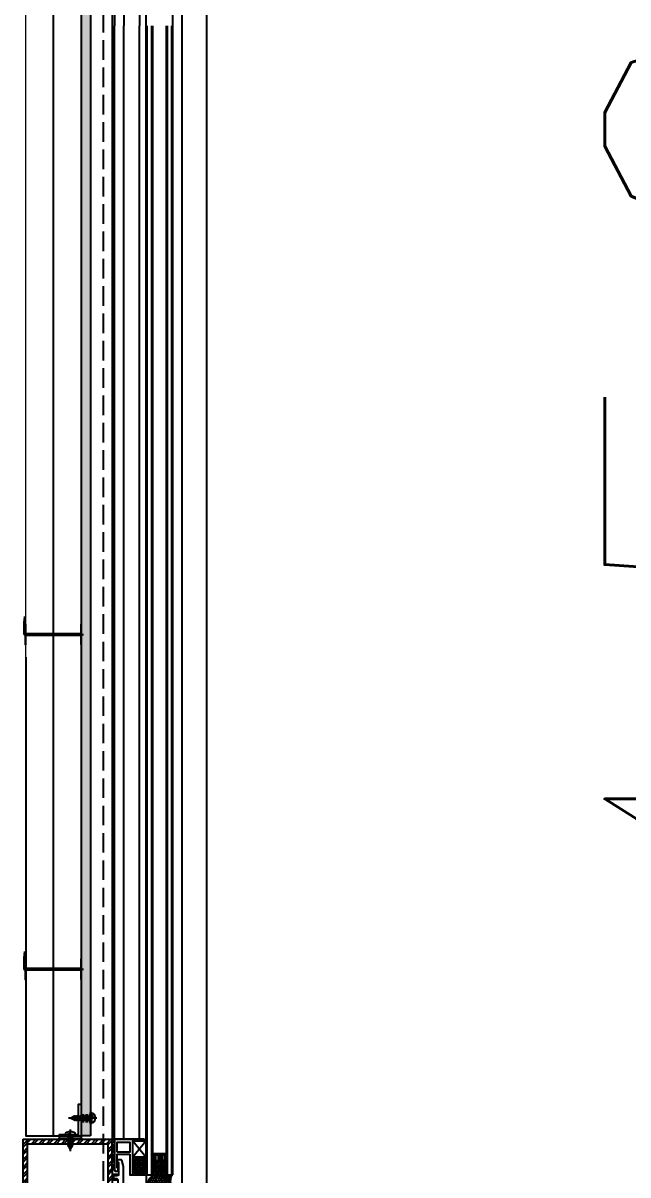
# Model space of a CAD drawing. Extents: x 220580 to 2027826, y -309201 to 71987.
# Drawn here: x 1041970 to 1042513, y -161528 to -160496 of the extents above; entities that cross this region are included whole.
import ezdxf
from ezdxf.enums import TextEntityAlignment as Align

# ---------------------------------------------------------------- set-up
doc = ezdxf.new("R2010")
doc.units = 0
for name, pattern in [('AUSGEZOGEN', [0]), ('CENTER', [2, 1.25, -0.25, 0.25, -0.25]), ('ZN-CENTER', [2, 1.25, -0.25, 0.25, -0.25]), ('ZN-DASH', [0.35, 0.25, -0.1])]:
    doc.linetypes.add(name, pattern=pattern)
for name, color, linetype in [('!ZN1-填充-8', 8, 'Continuous'), ('!ZN3-其它材质幕墙-60', 60, 'Continuous'), ('!ZN3-玻璃幕墙-4', 4, 'Continuous'), ('!ZN4-辅助材料-1', 1, 'Continuous'), ('!ZN4-配件-11', 11, 'Continuous'), ('!ZN5-钢材投影-40', 40, 'Continuous'), ('!ZN5-铝材投影-112', 112, 'Continuous'), ('!ZN5-铝材断面-6', 6, 'Continuous'), ('!ZN6-虚线-8', 8, 'ZN-DASH'), ('11紧固件', 11, 'Continuous'), ('2钢材断面', 2, 'Continuous'), ('4玻璃幕墙', 4, 'Continuous'), ('A_Hatch', 8, 'Continuous'), ('BM', 8, '保温棉'), ('DIM', 173, 'Continuous'), ('Fill', 8, 'Continuous'), ('型材截面颜色', 253, 'Continuous')]:
    doc.layers.add(name, color=color, linetype=linetype)
for name, color, linetype, lineweight in [('0CABR-填充', 8, 'Continuous', 5), ('0CABR-密封材料、垫片', 195, 'Continuous', 9), ('0填充', 8, 'Continuous', 13), ('轮廓线', 3, 'Continuous', 211)]:
    doc.layers.add(name, color=color, linetype=linetype, lineweight=lineweight)
doc.styles.add('DHTEXT-1', font='ROMANS.shx', dxfattribs={"width": 0.7, "bigfont": 'CHINESE.shx'})
doc.linetypes.add('保温棉', pattern='A,0.006248399999999999,-6.2484,[134,ltypeshp.shx,S=6.2484,R=0,X=-6.2484,Y=0],-12.4968,[134,ltypeshp.shx,S=6.2484,R=180,X=6.2484,Y=0],-6.2484', length=24.9998484)
doc.dimstyles.new('ZN200', dxfattribs={"dimscale": 200, "dimtxt": 2.5, "dimasz": 1.5, "dimexe": 1, "dimexo": 2, "dimgap": 0.9, "dimtad": 1, "dimdec": 0, "dimdsep": 46, "dimtxsty": 'DHTEXT-1', "dimblk": 'ARCHTICK', "dimcen": 2.5, "dimclrd": 173, "dimclre": 173, "dimclrt": 7, "dimazin": 2, "dimtfac": 1, "dimtdec": 0, "dimtix": 1, "dimtmove": 2, "dimatfit": 3, "dimfxl": 0, "dimtolj": 1, "dimtzin": 0, "dimarcsym": 0})

# ---------------------------------------------------------------- blocks, each defined once
blk = doc.blocks.new('*U392')
at = {"layer": '2钢材断面'}
blk.add_lwpolyline([(-110.4000402842648, 40), (0, 40), (0, -40), (-110.4000402842648, -40)], close=True, dxfattribs=at)
at = {"layer": '4玻璃幕墙', "ltscale": 2}
for p, q in [((0, 8.000001027947292), (-4.028435796499252e-05, 1354.969337362796)), ((23.99995971564204, 8.000001027947292), (23.99995971564204, 1354.963587295264)), ((-4.233745858073235e-05, 8.000001027947292), (23.99995971564204, 8.000001027947292))]:
    blk.add_line(p, q, dxfattribs=at)
blk = doc.blocks.new('*U1912')
at = {"linetype": 'ByBlock', "ltscale": 10}
blk.add_lwpolyline([(0, -5), (1, -5), (1, 5), (0, 5)], close=True, dxfattribs=at)
blk = doc.blocks.new('*U2091')
at = {"color": 0, "linetype": 'CENTER', "ltscale": 3}
blk.add_line((-4.851510917911964, 2.913225216616411e-13), (14.54315256367451, -8.526512829121202e-15), dxfattribs=at)
at = {"linetype": 'ByBlock', "ltscale": 10}
for p, q in [((0, 1.550000000000024), (9.895000016689004, 1.549999999999739)), ((0.9859588387780631, 2.110000000000021), (1.57904116122194, -2.110000000000007)), ((2.385958838778063, 2.109999999999977), (2.97904116122194, -2.110000000000051)), ((3.785958838778063, 2.109999999999933), (4.37904116122194, -2.110000000000094)), ((5.185958838778062, 2.109999999999889), (5.779041161221939, -2.110000000000138)), ((6.585958838778063, 2.109999999999845), (7.17904116122194, -2.110000000000182)), ((7.985958838778063, 2.109999999999801), (8.57904116122194, -2.110000000000226)), ((9.385958838778063, 2.109999999999757), (9.97904116122194, -2.11000000000027)), ((9.895000016689004, 1.549999999999739), (13, -2.927436071331612e-13)), ((9.895000016689004, -1.550000000000255), (0, -1.549999999999945)), ((13, -2.927436071331612e-13), (9.895000016689004, -1.550000000000255))]:
    blk.add_line(p, q, dxfattribs=at)
blk.add_lwpolyline([(-3.087680633323398, 0.4000000000000909, -0.1514667514007003), (-1.723475382979757, 4), (0, 4), (0, -4), (-1.723475382979757, -4, -0.1514667514007005), (-3.087680633323398, -0.4000000000000892), (-2.699999999999932, -0.3999999999999773), (-2.699999999999932, 0.4000000000000341)], format="xyb", close=True, dxfattribs=at)
for points in [[(1.255725010475717, -1.549999999999976), (0.6626426880318403, 1.550000000000018), (0.9859588387779494, 2.109999999999935), (1.309274989524115, 1.550000000000018), (1.902357311968163, -1.549999999999976), (1.57904116122194, -2.10999999999995)], [(2.655725010475717, -1.55000000000002), (2.06264268803184, 1.549999999999975), (2.385958838777949, 2.109999999999892), (2.709274989524115, 1.549999999999975), (3.302357311968163, -1.55000000000002), (2.97904116122194, -2.109999999999994)], [(4.055725010475717, -1.550000000000064), (3.46264268803184, 1.549999999999931), (3.785958838777949, 2.109999999999848), (4.109274989524115, 1.549999999999931), (4.702357311968163, -1.550000000000064), (4.37904116122194, -2.110000000000038)], [(5.455725010475716, -1.550000000000108), (4.86264268803184, 1.549999999999887), (5.185958838777949, 2.109999999999804), (5.509274989524115, 1.549999999999887), (6.102357311968162, -1.550000000000108), (5.779041161221939, -2.110000000000082)], [(6.855725010475717, -1.550000000000152), (6.26264268803184, 1.549999999999843), (6.585958838777949, 2.10999999999976), (6.909274989524115, 1.549999999999843), (7.502357311968162, -1.550000000000152), (7.17904116122194, -2.110000000000126)], [(8.255725010475718, -1.550000000000196), (7.66264268803184, 1.549999999999799), (7.985958838777949, 2.109999999999716), (8.309274989524116, 1.549999999999799), (8.902357311968164, -1.550000000000196), (8.57904116122194, -2.11000000000017)], [(9.655725010475717, -1.55000000000024), (9.06264268803184, 1.549999999999755), (9.385958838777949, 2.109999999999672), (9.709274989524115, 1.549999999999755), (10.30235731196816, -1.55000000000024), (9.97904116122194, -2.110000000000213)]]:
    blk.add_lwpolyline(points, close=True, dxfattribs=at)
at = {"layer": 'Defpoints', "color": 0, "ltscale": 10, "style": 'DHTEXT-1', "width": 0.7}
blk.add_text('4.2', height=1, rotation=90, dxfattribs=at).set_placement((-0.4943080637851551, -1.360906739295894), align=Align.CENTER)
blk = doc.blocks.new('*U2090')
at = {"color": 0, "linetype": 'CENTER', "ltscale": 3}
blk.add_line((-4.851510917911964, 2.913225216616411e-13), (20.54315256367451, -4.2632564145606e-15), dxfattribs=at)
at = {"linetype": 'ByBlock', "ltscale": 10}
for p, q in [((0, 1.550000000000024), (15.895000016689, 1.549999999999744)), ((0.9859588387780631, 2.110000000000021), (1.57904116122194, -2.110000000000007)), ((2.385958838778063, 2.109999999999994), (2.97904116122194, -2.110000000000034)), ((3.785958838778063, 2.109999999999967), (4.37904116122194, -2.110000000000061)), ((5.185958838778062, 2.10999999999994), (5.779041161221939, -2.110000000000087)), ((6.585958838778063, 2.109999999999913), (7.17904116122194, -2.110000000000114)), ((7.985958838778063, 2.109999999999886), (8.57904116122194, -2.110000000000142)), ((9.385958838778063, 2.109999999999859), (9.97904116122194, -2.110000000000168)), ((10.78595883877806, 2.109999999999832), (11.37904116122194, -2.110000000000196)), ((12.18595883877806, 2.109999999999805), (12.77904116122194, -2.110000000000222)), ((13.58595883877806, 2.109999999999778), (14.17904116122194, -2.110000000000249)), ((14.98595883877806, 2.109999999999751), (15.57904116122194, -2.110000000000277)), ((15.895000016689, 1.549999999999744), (19, -2.884803507186006e-13)), ((15.895000016689, -1.550000000000251), (0, -1.549999999999945)), ((19, -2.884803507186006e-13), (15.895000016689, -1.550000000000251))]:
    blk.add_line(p, q, dxfattribs=at)
blk.add_lwpolyline([(-3.087680633323398, 0.4000000000000909, -0.1514667514007003), (-1.723475382979757, 4), (0, 4), (0, -4), (-1.723475382979757, -4, -0.1514667514007005), (-3.087680633323398, -0.4000000000000892), (-2.699999999999932, -0.3999999999999773), (-2.699999999999932, 0.4000000000000341)], format="xyb", close=True, dxfattribs=at)
for points in [[(1.255725010475717, -1.549999999999976), (0.6626426880318403, 1.550000000000018), (0.9859588387779494, 2.109999999999935), (1.309274989524115, 1.550000000000018), (1.902357311968163, -1.549999999999976), (1.57904116122194, -2.10999999999995)], [(2.655725010475717, -1.550000000000003), (2.06264268803184, 1.549999999999991), (2.385958838777949, 2.109999999999908), (2.709274989524115, 1.549999999999991), (3.302357311968163, -1.550000000000003), (2.97904116122194, -2.109999999999977)], [(4.055725010475717, -1.55000000000003), (3.46264268803184, 1.549999999999965), (3.785958838777949, 2.109999999999881), (4.109274989524115, 1.549999999999965), (4.702357311968163, -1.55000000000003), (4.37904116122194, -2.110000000000004)], [(5.455725010475716, -1.550000000000057), (4.86264268803184, 1.549999999999937), (5.185958838777949, 2.109999999999855), (5.509274989524115, 1.549999999999937), (6.102357311968162, -1.550000000000057), (5.779041161221939, -2.110000000000031)], [(6.855725010475717, -1.550000000000084), (6.26264268803184, 1.549999999999911), (6.585958838777949, 2.109999999999828), (6.909274989524115, 1.549999999999911), (7.502357311968162, -1.550000000000084), (7.17904116122194, -2.110000000000058)], [(8.255725010475718, -1.550000000000111), (7.66264268803184, 1.549999999999883), (7.985958838777949, 2.1099999999998), (8.309274989524116, 1.549999999999883), (8.902357311968164, -1.550000000000111), (8.57904116122194, -2.110000000000085)], [(9.655725010475717, -1.550000000000138), (9.06264268803184, 1.549999999999857), (9.385958838777949, 2.109999999999774), (9.709274989524115, 1.549999999999857), (10.30235731196816, -1.550000000000138), (9.97904116122194, -2.110000000000111)], [(11.05572501047572, -1.550000000000165), (10.46264268803184, 1.54999999999983), (10.78595883877795, 2.109999999999746), (11.10927498952411, 1.54999999999983), (11.70235731196816, -1.550000000000165), (11.37904116122194, -2.110000000000139)], [(12.45572501047572, -1.550000000000192), (11.86264268803184, 1.549999999999803), (12.18595883877795, 2.10999999999972), (12.50927498952412, 1.549999999999803), (13.10235731196816, -1.550000000000192), (12.77904116122194, -2.110000000000166)], [(13.85572501047572, -1.550000000000219), (13.26264268803184, 1.549999999999776), (13.58595883877795, 2.109999999999693), (13.90927498952411, 1.549999999999776), (14.50235731196816, -1.550000000000219), (14.17904116122194, -2.110000000000193)], [(15.25572501047572, -1.550000000000246), (14.66264268803184, 1.549999999999749), (14.98595883877795, 2.109999999999665), (15.30927498952412, 1.549999999999749), (15.90235731196816, -1.550000000000246), (15.57904116122194, -2.11000000000022)]]:
    blk.add_lwpolyline(points, close=True, dxfattribs=at)
at = {"layer": 'Defpoints', "color": 0, "ltscale": 10, "style": 'DHTEXT-1', "width": 0.7}
blk.add_text('4.2', height=1, rotation=90, dxfattribs=at).set_placement((-0.4943080637851551, -1.360906739295894), align=Align.CENTER)
blk = doc.blocks.new('20250822090122')
at = {"layer": 'A_Hatch'}
h = blk.add_hatch(dxfattribs=at)
h.set_pattern_fill('ANSI32', color=256)
h.set_pattern_definition([(45, (-80, -40), (-3.367596045400933, 3.367596045400933), []), (45, (-77.75493500000448, -40), (-3.367596045400933, 3.367596045400933), [])])
h.paths.add_polyline_path([(0, 40), (-80, 40), (-80, -40), (0, -40)])
h.paths.add_polyline_path([(-4, 36), (-4, -36), (-76, -36), (-76, 36)], flags=16)
at = {"layer": '2钢材断面'}
for points in [[(-80, 40), (0, 40), (0, -40), (-80, -40)], [(-76, 36), (-4, 36), (-4, -36), (-76, -36)]]:
    blk.add_lwpolyline(points, close=True, dxfattribs=at)
blk = doc.blocks.new('20230625105620')
at = {"layer": '0CABR-填充'}
h = blk.add_hatch(dxfattribs=at)
h.set_pattern_fill('ANSI38', color=256, scale=0.3, angle=90.00000000000001)
h.set_pattern_definition([(135, (669.6330778690171, -11486.45394119481), (-0.6735192090801863, -0.6735192090801866), []), (225, (669.6330778690171, -11486.45394119481), (-0.6735192090801858, -2.02055762724056), [2.38125, -1.42875])])
h.paths.add_polyline_path([(-5.199999999720603, 3.69999999992433), (-5.199999999953434, 4.500000000203727), (-8.5, 4.499999999970896), (-8.49999999976717, 7.499999999970896), (-5.199999999953434, 7.499999999970896), (-5.199999999953434, 8.300000000017462), (-9.49999999976717, 8.300000000017462), (-9.5, 3.69999999992433)])
h = blk.add_hatch(dxfattribs=at)
h.set_pattern_fill('ANSI38', color=256, scale=0.3, angle=90)
h.set_pattern_definition([(135, (669.6330778690754, -11486.45394119481), (-0.6735192090801865, -0.6735192090801864), []), (225, (669.6330778690754, -11486.45394119481), (-0.6735192090801867, -2.020557627240559), [2.38125, -1.42875])])
h.paths.add_polyline_path([(-5.199999999662396, 3.69999999992433), (-5.199999999895226, 4.500000000203727), (-8.499999999941792, 4.499999999970896), (-8.499999999708962, 7.499999999970896), (-5.199999999895226, 7.499999999970896), (-5.199999999895226, 8.300000000017462), (-9.499999999708962, 8.300000000017462), (-9.499999999941792, 3.69999999992433)])
h = blk.add_hatch(dxfattribs=at)
h.set_pattern_fill('ANSI38', color=256, scale=0.3, angle=90.00000000000001)
h.set_pattern_definition([(135, (669.6330778687843, -11498.45394119481), (-0.6735192090801863, -0.6735192090801866), []), (225, (669.6330778687843, -11498.45394119481), (-0.6735192090801858, -2.02055762724056), [2.38125, -1.42875])])
h.paths.add_polyline_path([(-5.199999999953434, -8.30000000007567), (-5.200000000186265, -7.499999999796273), (-8.50000000023283, -7.500000000029104), (-8.5, -4.500000000029104), (-5.200000000186265, -4.500000000029104), (-5.200000000186265, -3.699999999982538), (-9.5, -3.699999999982538), (-9.50000000023283, -8.30000000007567)])
h = blk.add_hatch(dxfattribs=at)
h.set_pattern_fill('ANSI38', color=256, scale=0.3, angle=90)
h.set_pattern_definition([(135, (669.6330778688425, -11498.45394119481), (-0.6735192090801865, -0.6735192090801864), []), (225, (669.6330778688425, -11498.45394119481), (-0.6735192090801867, -2.020557627240559), [2.38125, -1.42875])])
h.paths.add_polyline_path([(-5.199999999895226, -8.30000000007567), (-5.200000000128057, -7.499999999796273), (-8.500000000174623, -7.500000000029104), (-8.499999999941792, -4.500000000029104), (-5.200000000128057, -4.500000000029104), (-5.200000000128057, -3.699999999982538), (-9.499999999941792, -3.699999999982538), (-9.500000000174623, -8.30000000007567)])
at = {"layer": '!ZN4-辅助材料-1'}
for points in [[(-5.199999999662396, 3.69999999992433), (-5.199999999895226, 4.500000000203727), (-8.499999999941792, 4.499999999970896), (-8.499999999708962, 7.499999999970896), (-5.199999999895226, 7.499999999970896), (-5.199999999895226, 8.300000000017462), (-9.499999999708962, 8.300000000017462), (-9.499999999941792, 3.69999999992433), (-5.199999999662396, 3.69999999992433)], [(-5.199999999662396, -3.700000000215368), (-5.199999999895226, -4.500000000261934), (-8.499999999941792, -4.500000000261934), (-8.499999999708962, -7.500000000029104), (-5.199999999895226, -7.500000000261934), (-5.199999999895226, -8.30000000007567), (-9.499999999708962, -8.30000000007567), (-9.499999999941792, -3.699999999982538), (-5.199999999662396, -3.700000000215368)]]:
    blk.add_lwpolyline(points, dxfattribs=at)
at = {"layer": '!ZN5-铝材投影-112'}
blk.add_lwpolyline([(-4.499999999767169, 3.999999999970896), (-4.5, -4.000000000029104, -0.4142135623702536), (-4.999999999767169, -4.500000000029104), (-7.999999999767169, -4.500000000029104, 0.414213562373095), (-8.49999999976717, -5.000000000029104), (-8.49999999976717, -7.000000000029104, 0.414213562373095), (-7.999999999767169, -7.500000000029104), (-4.499999999476131, -7.500000000025466, -0.414213562373095), (-3.999999999476131, -8.000000000025466), (-3.999999999476131, -19.00000000002547, -0.414213562373095), (-4.499999999476131, -19.50000000002547, 0.414213562373095), (-4.999999999476131, -20.00000000002547), (-4.999999999476131, -21.50000000002547), (-1.491358648519963, -21.5000000000291, 0.3394542588629411), (-1.008395735407248, -21.12940952254576), (0.5, -15.5000000000291), (0.5, -0.5000000000291038), (0, -2.91038304567337e-11), (0.5, 0.4999999999708962), (0.5000000002328306, 15.4999999999709), (-1.008395735174417, 21.12940952248755, 0.3394542588629411), (-1.491358648519963, 21.4999999999709), (-4.999999999476131, 21.49999999996726), (-4.999999999476131, 19.99999999996726, 0.414213562373095), (-4.499999999476131, 19.49999999996726, -0.414213562373095), (-3.999999999476131, 18.99999999996726), (-3.999999999476131, 7.999999999967258, -0.414213562373095), (-4.499999999476131, 7.499999999967258), (-7.999999999767169, 7.499999999970896, 0.414213562373095), (-8.49999999976717, 6.999999999970896), (-8.49999999976717, 4.999999999970896, 0.414213562373095), (-7.999999999767169, 4.499999999970896), (-4.999999999767169, 4.499999999970896, -0.4142135623688329), (-4.499999999767169, 3.999999999970896)], format="xyb", close=True, dxfattribs=at)
at = {"layer": '0CABR-密封材料、垫片'}
for points in [[(-5.199999999720603, 3.69999999992433), (-5.199999999953434, 4.500000000203727), (-8.5, 4.499999999970896), (-8.49999999976717, 7.499999999970896), (-5.199999999953434, 7.499999999970896), (-5.199999999953434, 8.300000000017462), (-9.49999999976717, 8.300000000017462), (-9.5, 3.69999999992433), (-5.199999999720603, 3.69999999992433)], [(-5.199999999720603, -3.700000000215368), (-5.199999999953434, -4.500000000261934), (-8.5, -4.500000000261934), (-8.49999999976717, -7.500000000029104), (-5.199999999953434, -7.500000000261934), (-5.199999999953434, -8.30000000007567), (-9.49999999976717, -8.30000000007567), (-9.5, -3.699999999982538), (-5.199999999720603, -3.700000000215368)]]:
    blk.add_lwpolyline(points, dxfattribs=at)
blk = doc.blocks.new('16胶缝')
at = {"layer": '!ZN1-填充-8', "ltscale": 0.1}
h = blk.add_hatch(dxfattribs=at)
h.set_pattern_fill('HONEY', color=256, scale=10, style=0)
h.set_pattern_definition([(4.818975183877585e-15, (-19679.56000236233, -11324.37131966545), (1.875, 1.08253175), [1.25, -2.5]), (120, (-19679.56000236233, -11324.37131966545), (-1.874999995903225, 1.082531757095823), [1.249999999999998, -2.499999999999997]), (60.00000000000003, (-19679.56000236233, -11324.37131966545), (4.096775418904741e-09, 2.165063507095822), [-2.499999999999998, 1.249999999999999])])
edge = h.paths.add_edge_path()
edge.add_ellipse((8.000000000182808, 13.40127735032729), major_axis=(-1.852811262691897e-12, -8.148750109612592), ratio=0.9817456533069091, start_angle=0, end_angle=360)
h = blk.add_hatch(dxfattribs=at)
h.set_pattern_fill('ANSI36', color=256, scale=10, style=0)
h.set_pattern_definition([(45.00000000000003, (-19679.575386873, -11324.37131966545), (0.6629126073623883, 2.430679560328756), [3.125, -0.625, 0, -0.625])])
edge = h.paths.add_edge_path()
edge.add_ellipse((8.015384510843433, 13.40127735032729), major_axis=(0.8733517820453444, 8.103544729698486), ratio=0.9813319895029027, start_angle=124.6262873536864, end_angle=247.3977371599691, ccw=False)
edge.add_arc((0.0005942590132690384, 10.19757702908555), 1.197577176534192, 269.97156881858757, 324.48671338471985, ccw=False)
edge.add_line((1.455191522836685e-11, 8.999999999992724), (1.091393642127514e-11, -1.818989403545856e-12))
edge.add_arc((8.000000000015461, -24.92179927315374), 26.17434008740905, 432.2031562990745, 467.7968437009381, ccw=False)
edge.add_line((16.00000000001455, 0), (16.00000000001091, 9.000000000003638))
edge.add_arc((16.00645417175474, 10.22705133927502), 1.227068313314542, 216.5905572920867, 269.6986325029304, ccw=False)
at = {"layer": '!ZN4-辅助材料-1', "color": 1, "ltscale": 0.1}
blk.add_arc((8.000000000014552, -24.92179927313555), 26.17434008739207, 72.20315629866607, 107.7968437013339, dxfattribs=at)
blk.add_ellipse((8.000000000182808, 13.40127735032729), major_axis=(-1.852811262691897e-12, -8.148750109612592), ratio=0.9817456533069091, dxfattribs=at)
blk.add_point((8.000000000014552, 7.275957614183426e-12), dxfattribs=at)
blk = doc.blocks.new('胶缝断面')
at = {"color": 7, "ltscale": 0.1, "extrusion": (0, 0, -1), "zscale": -1, "rotation": 180}
blk.add_blockref('16胶缝', (8, 5.456968210637569e-12), dxfattribs=at)
blk = doc.blocks.new('20240131155736')
at = {"layer": '!ZN1-填充-8'}
h = blk.add_hatch(dxfattribs=at)
h.set_pattern_fill('ANSI36', color=256, scale=0.5, angle=270, style=0)
h.set_pattern_definition([(315, (4155.516182055328, -11794.82250172619), (1.543481520808761, -0.4209495056751171), [1.984375, -0.396875, 0, -0.396875])])
h.paths.add_polyline_path([(-0.7497986001617392, 0.7500036128367356), (-0.7497986001617392, -0.7500036128367356), (1.250202532093681, -0.7500036128367356), (1.250202532093681, 0.7500036128367356)])
at = {"layer": '!ZN4-辅助材料-1', "linetype": 'AUSGEZOGEN'}
blk.add_line((-1.250202532108233, 0.749996387068677), (1.250202532108233, 0.7500036128367356), dxfattribs=at)
blk = doc.blocks.new('20240131160147')
at = {"layer": '!ZN5-铝材断面-6'}
blk.add_lwpolyline([(-3.359996820086963, 1.24972521692689), (-3.360017300714389, 19.749725232934), (-0.8600173007143894, 19.749725232934), (-0.8599968200869625, -10.750274787526), (9.139988671027822, -10.75027476862306), (9.139988671027822, -12.25027476862306), (-17.2600001134706, -12.25027476875402), (-17.2600001134706, 15.24972523121687, -0.414213562373095), (-16.2600001134706, 16.24972523121687), (-15.06000012539153, 16.24972523121687, -0.414213562373095), (-14.06000012539153, 15.24972523121687), (-14.06000012539153, 13.74972523121687), (-14.2600001134706, 13.74972523121687, 0.414213562373095), (-14.7600001134706, 13.24972523121687), (-14.7600001134706, 1.249725235698861)], format="xyb", close=True, dxfattribs=at)
blk.add_lwpolyline([(-14.7600001134706, -0.7502747643011389), (-14.7600001134706, -9.750274768754025), (-3.359996820086963, -9.750274787525996), (-3.359996820086963, -0.7502747830731096)], close=True, dxfattribs=at)
at = {"layer": '!ZN1-填充-8', "ltscale": 50, "xscale": -1, "rotation": 180}
blk.add_blockref('20240131155736', (9.889797354408074, -11.50027115578996), dxfattribs=at)
blk = doc.blocks.new('20250822102610', base_point=(-89164.55327459493, -87453.63117898782))
at = {"layer": '!ZN1-填充-8'}
h = blk.add_hatch(dxfattribs=at)
h.set_pattern_fill('ANSI37', color=256, angle=-1.272221872585407e-14, style=0)
h.set_pattern_definition([(44.99999999999999, (0, 0), (-1.122532015133644, 1.122532015133644), []), (135, (0, 0), (-1.122532015133644, -1.122532015133644), [])])
edge = h.paths.add_edge_path()
edge.add_line((-89165.05327484866, -87423.13117512563), (-89151.55327484867, -87423.13118085341))
edge.add_line((-89151.55327484867, -87423.13118085341), (-89152.55327484867, -87424.13118000627))
edge.add_line((-89152.55327484867, -87424.13118000627), (-89152.55327484867, -87439.13118438769))
edge.add_line((-89152.55327484867, -87439.13118438769), (-89164.55327484867, -87439.13117682973))
edge.add_line((-89164.55327484867, -87439.13117682973), (-89164.55327484867, -87423.63117784967))
edge.add_arc((-89165.05327484867, -87423.63117512563), 0.5000000000074204, 359.9996878473482, 449.9999999983324)
at = {"layer": '!ZN1-填充-8', "ltscale": 100}
for p, q in [((-89164.55327459493, -87453.63117898782), (-89152.55327484867, -87439.13118438756)), ((-89152.5532746931, -87453.63117898782), (-89164.55327484867, -87439.13117682973))]:
    blk.add_line(p, q, dxfattribs=at)
at = {"layer": '!ZN4-辅助材料-1', "linetype": 'AUSGEZOGEN'}
blk.add_lwpolyline([(-89165.05327484866, -87423.13117512563), (-89151.55327484867, -87423.13118085341), (-89152.55327484867, -87424.13118000627), (-89152.55327484867, -87439.13118438769), (-89164.55327484867, -87439.13117682973), (-89164.55327484867, -87423.63117784967, 0.4142151580810171), (-89165.05327484866, -87423.13117512563), (-89165.05327484866, -87423.13117512563)], format="xyb", dxfattribs=at)
blk.add_lwpolyline([(-89152.55327484867, -87439.13118438768), (-89164.55327467559, -87439.13117716176), (-89164.55327469764, -87442.13117353823)], dxfattribs=at)
blk.add_lwpolyline([(-89164.55327459965, -87439.13117716176), (-89164.55327459493, -87453.63117898782), (-89152.5532746931, -87453.63117898782), (-89152.55327469783, -87439.13117716176)], close=True, dxfattribs=at)
blk = doc.blocks.new('20250822103338', base_point=(-89182.55327602196, -87455.13117897836))
at = {"layer": '0填充'}
h = blk.add_hatch(dxfattribs=at)
h.set_pattern_fill('ANSI38', color=256, angle=360, style=0)
h.set_pattern_definition([(45, (0, 0), (-1.122532015133644, 1.122532015133644), []), (134.9999999999999, (0, 0), (-3.367596045400932, 1.122532015133645), [3.96875, -2.38125])])
h.paths.add_polyline_path([(-89182.553276022, -87453.13117897836), (-89180.55327602198, -87453.13117897836), (-89180.55327602211, -87427.6311789784), (-89182.55327602211, -87427.6311789784)])
at = {"layer": '型材截面颜色', "ltscale": 60}
h = blk.add_hatch(dxfattribs=at)
h.set_pattern_fill('ANSI36', color=256, scale=0.3, angle=90.00000000000001)
h.set_pattern_definition([(135, (0, 0), (-0.9260889124852567, 0.2525697034050699), [1.190625, -0.238125, 0, -0.238125])])
h.paths.add_polyline_path([(-89182.55327602196, -87455.13117898106), (-89182.55327602196, -87453.13104161006), (-89180.55326710995, -87453.1311102956), (-89180.55326710995, -87455.13124766659)])
at = {"layer": '!ZN4-辅助材料-1'}
for points in [[(-89180.55327602195, -87427.6311789784), (-89182.55327602195, -87427.6311789784), (-89182.55327602196, -87453.13117897836), (-89180.55327602196, -87453.13117897836)], [(-89182.55327602196, -87455.13117897836), (-89182.55327602196, -87453.13104160737), (-89180.55326570052, -87453.13103338321), (-89180.55326570052, -87455.1311707542)]]:
    blk.add_lwpolyline(points, close=True, dxfattribs=at)
at = {"layer": '0CABR-密封材料、垫片'}
blk.add_lwpolyline([(-89180.55327602195, -87427.6311789784), (-89182.55327602195, -87427.6311789784), (-89182.55327602196, -87455.13117897836), (-89180.55327602196, -87455.13117897836)], close=True, dxfattribs=at)
blk = doc.blocks.new('20250822103828')
at = {"layer": '!ZN4-辅助材料-1', "ltscale": 100}
for name, p in [('20250822102610', (18.40000010126096, 1.499999990541255)), ('20250822103338', (0, 0))]:
    blk.add_blockref(name, p, dxfattribs=at)
at = {"layer": '!ZN6-虚线-8', "ltscale": 50}
blk.add_blockref('20240131160147', (19.26000011348515, 12.25027476875402), dxfattribs=at)
blk = doc.blocks.new('*U1909')
at = {"linetype": 'ByBlock', "ltscale": 15}
blk.add_lwpolyline([(0.599999999627471, 0.599999999627471), (0.599999999627471, 50.00000000000342, -0.414213562373095), (1.199999999254942, 50.5999999996309), (10.93635668896604, 50.5999999996309), (14.33912577864248, 51.19999999925837), (10.93635668896604, 51.79999999888584), (1.199999999254942, 51.79999999888584, 0.414213562373095), (-0.599999999627471, 50.00000000000342), (-0.599999999627471, 0.599999999627471)], format="xyb", dxfattribs=at)
for points in [[(-0.4970562745584175, 50.5999999996309), (-8.999999994412065, 50.5999999996309), (-8.999999994412065, 50.00000000000342), (-0.599999999627471, 50.00000000000342)], [(0.599999999627471, 50.00000000000342), (8.999999994412065, 50.00000000000342), (8.999999994412065, 50.5999999996309), (1.199999999254942, 50.5999999996309)]]:
    blk.add_lwpolyline(points, dxfattribs=at)
at = {"color": 0, "linetype": 'ZN-CENTER', "ltscale": 6}
blk.add_lwpolyline([(16.10812437337995, 51.19999999925837), (1.199999999254942, 51.19999999925837, 0.4142135623730951), (0, 50.00000000000342), (0, -1.813810506033718)], format="xyb", dxfattribs=at)
at = {"linetype": 'ByBlock', "ltscale": 15}
blk.add_lwpolyline([(-8.999999994412065, 0.599999999627471), (-8.999999994412065, 0), (8.999999994412065, 0), (8.999999994412065, 0.599999999627471)], close=True, dxfattribs=at)
blk = doc.blocks.new('_ArchTick')
at = {"color": 0, "linetype": 'ByBlock', "const_width": 0.4}
blk.add_lwpolyline([(-0.5, -0.5), (0.5, 0.5)], dxfattribs=at)
blk = doc.blocks.new('*D1148')
at = {"layer": 'Defpoints', "color": 0, "ltscale": 2000, "transparency": 16777216}
for p in [(1042132.404167852, -159976.4261404328), (1043171.794693127, -159976.4261404328), (1042132.404167852, -161536.4261415171)]:
    blk.add_point(p, dxfattribs=at)
at = {"layer": 'DIM', "color": 173, "linetype": 'ByBlock', "lineweight": -2, "ltscale": 2000, "transparency": 16777216}
for p, q in [((1042532.404167852, -159976.4261404328), (1043371.794693127, -159976.4261404328)), ((1043171.794693127, -161536.4261415171), (1043171.794693127, -159976.4261404328)), ((1042532.404167852, -161536.4261415171), (1043371.794693127, -161536.4261415171))]:
    blk.add_line(p, q, dxfattribs=at)
at = {"layer": 'DIM', "color": 173, "lineweight": -2, "ltscale": 2000, "transparency": 16777216, "xscale": 300, "yscale": 300, "zscale": 300}
for p, rotation in [((1043171.794693127, -159976.4261404328), 90), ((1043171.794693127, -161536.4261415171), 270)]:
    blk.add_blockref('_ArchTick', p, dxfattribs=dict(at, rotation=rotation))
at = {"layer": 'DIM', "color": 7, "ltscale": 2000, "transparency": 16777216, "insert": (1042741.794693127, -160756.4261409752), "char_height": 500, "attachment_point": 5, "rotation": 90, "style": 'DHTEXT-1'}
blk.add_mtext('\\A1;1560', dxfattribs=at)
blk = doc.blocks.new('*D1149')
at = {"layer": 'Defpoints', "color": 0, "ltscale": 2000, "transparency": 16777216}
for p in [(1042132.404167852, -161536.4261415171), (1043171.794693128, -161536.4261415171), (1042132.404167852, -163096.4261415171)]:
    blk.add_point(p, dxfattribs=at)
at = {"layer": 'DIM', "color": 173, "linetype": 'ByBlock', "lineweight": -2, "ltscale": 2000, "transparency": 16777216}
for p, q in [((1042532.404167852, -161536.4261415171), (1043371.794693128, -161536.4261415171)), ((1043171.794693128, -163096.4261415171), (1043171.794693128, -161536.4261415171)), ((1042532.404167852, -163096.4261415171), (1043371.794693128, -163096.4261415171))]:
    blk.add_line(p, q, dxfattribs=at)
at = {"layer": 'DIM', "color": 173, "lineweight": -2, "ltscale": 2000, "transparency": 16777216, "xscale": 300, "yscale": 300, "zscale": 300}
for p, rotation in [((1043171.794693128, -161536.4261415171), 90), ((1043171.794693128, -163096.4261415171), 270)]:
    blk.add_blockref('_ArchTick', p, dxfattribs=dict(at, rotation=rotation))
at = {"layer": 'DIM', "color": 7, "ltscale": 2000, "transparency": 16777216, "insert": (1042741.794693128, -162316.4261415174), "char_height": 500, "attachment_point": 5, "rotation": 90, "style": 'DHTEXT-1'}
blk.add_mtext('\\A1;1560', dxfattribs=at)

msp = doc.modelspace()

# ---------------------------------------------------------------- hatches: boundary and pattern name
at = {"layer": '!ZN1-填充-8', "ltscale": 10}
h = msp.add_hatch(dxfattribs=at)
h.set_pattern_fill('AR-CONC', color=8, scale=10)
h.set_pattern_definition([(49.99999999999999, (1044061.69032408, -109222.6240424554), (18.2184668996004, -1.593908553890308), [1.905, -20.955]), (355, (1044061.69032408, -109222.6240424554), (-3.524282597566698, 19.105664288218), [1.524, -16.764]), (100.451, (1044063.20852408, -109222.7568674554), (14.69425016659592, 17.51166878202919), [1.619, -17.809]), (46.18420000000002, (1044061.69032408, -109217.5440424554), (27.10790408921299, -4.204232793272713), [2.857499999999976, -31.43249999999981]), (96.6356, (1044063.94931408, -109217.8943924554), (23.74042344662372, 24.74255558900492), [2.4285, -26.7135]), (351.1840000000001, (1044061.69032408, -109217.5440424554), (23.74046058139339, 24.74251178605977), [2.286, -25.146]), (21, (1044064.23032408, -109218.8140424554), (15.16148798353833, -10.22655185167625), [1.905, -20.955]), (326.0000000000001, (1044064.23032408, -109218.8140424554), (6.180202834764708, 18.41879661223193), [1.524, -16.764]), (71.4514, (1044065.49377408, -109219.6662524554), (21.34164907701244, 8.192285771605745), [1.619, -17.809]), (37.50000000000001, (1044061.69032408, -109222.6240424554), (0.308860325059182, 8.455503887315311), [0, -16.5608, 0, -17.018, 0, -16.8275]), (7.499999999999999, (1044061.69032408, -109222.6240424554), (6.681966251030574, 10.01805748181195), [0, -9.7028, 0, -16.1798, 0, -6.4135]), (327.5, (1044056.02612408, -109222.6240424554), (13.55905951668714, -0.5728743992673435), [0, -6.35, 0, -19.812, 0, -26.289]), (317.5, (1044053.48612408, -109222.6240424554), (14.81291813860181, 2.542649103333303), [0, -8.255, 0, -13.1572, 0, -18.669])])
edge = h.paths.add_edge_path()
edge.add_line((1042022.680628976, -161493.4261415171), (1042022.680628976, -160104.5519968097))
edge.add_line((1042022.680628976, -160104.5519968097), (1042030.680628976, -160104.5519968097))
edge.add_line((1042030.680628976, -160104.5519968097), (1042030.680628976, -161493.4261415171))
at = {"layer": '!ZN1-填充-8'}
for points in [[(1042086.671612634, -161509.6761404892), (1042086.671612634, -161514.4261404892), (1042086.921612634, -161514.4261404892), (1042086.921612634, -161509.6761404892)], [(1042098.421612634, -161509.6761404892), (1042098.421612634, -161514.4261404892), (1042098.671612634, -161514.4261404892), (1042098.671612634, -161509.6761404892)]]:
    msp.add_hatch(color=256, dxfattribs=at).paths.add_polyline_path(points)
h = msp.add_hatch(dxfattribs=at)
h.set_pattern_fill('DOTS', color=8, angle=90, style=0)
h.set_pattern_definition([(90, (1042104.671612634, -161522.4261425481), (-1.5875, 0.7937500000000002), [0, -1.5875])])
h.paths.add_polyline_path([(1042089.335825902, -161515.4261400842), (1042096.007399245, -161515.4261400842), (1042097.421615298, -161514.0119240312), (1042097.421615298, -161510.6261400842), (1042087.921615298, -161510.6261400842), (1042087.921615298, -161514.0119294807)])
h = msp.add_hatch(dxfattribs=at)
h.set_pattern_fill('ANSI37', color=256, scale=0.5000000000000001, angle=90.00000000000001, style=0)
h.set_pattern_definition([(135, (1042104.671612634, -161522.4261425481), (-1.122532015133644, -1.122532015133644), []), (225, (1042104.671612634, -161522.4261425481), (1.122532015133644, -1.122532015133644), [])])
h.paths.add_polyline_path([(1042099.671611607, -161528.4261415186), (1042085.671611607, -161528.4261415186), (1042086.671611607, -161527.4261415186), (1042086.671611607, -161514.4261415186), (1042086.921611607, -161514.4261415186), (1042088.921611607, -161516.4261415186), (1042096.421611607, -161516.4261415186), (1042098.421611607, -161514.4261415186), (1042098.671611607, -161514.4261415186), (1042098.671611607, -161527.4261415186)])
at = {"layer": 'Fill', "ltscale": 50}
h = msp.add_hatch(dxfattribs=at)
h.set_pattern_fill('ANSI38', color=256, scale=0.4, style=0)
h.set_pattern_definition([(45, (1042002.745646526, -160703.1109513922), (-0.4490128060534577, 0.4490128060534577), []), (135, (1042002.745646526, -160703.1109513922), (-1.347038418160373, 0.4490128060534578), [1.5875, -0.9525000000000001])])
h.paths.add_polyline_path([(1042002.745646526, -161496.4261415171), (1042002.745646526, -161495.4261415171), (1042022.680628976, -161495.4261415171), (1042022.680628976, -161496.4261415171)])

# ---------------------------------------------------------------- linework, layer by layer
at = {"layer": '!ZN1-填充-8'}
for p, q in [((1042081.671612634, -161528.4261404892), (1042081.671612634, -160498.709591874)), ((1042085.671611604, -161528.4261415186), (1042085.671611604, -160498.7095929035)), ((1042099.671613543, -161528.4261415186), (1042099.671613543, -160498.7095929035)), ((1042103.671612513, -161528.4261404892), (1042103.671612513, -160498.709591874))]:
    msp.add_line(p, q, dxfattribs=at)
at = {"layer": '!ZN1-填充-8', "const_width": 1, "elevation": -1.403165240869633e-10}
msp.add_lwpolyline([(1041972.667493849, -161493.4261415189), (1041972.667493849, -160010.4261415208)], dxfattribs=at)
at = {"layer": '!ZN3-其它材质幕墙-60', "ltscale": 20}
msp.add_line((1042030.680628976, -161493.4261415171), (1042022.680628976, -161493.4261415171), dxfattribs=at)
msp.add_lwpolyline([(1042022.680628976, -161493.4261415171), (1042022.680628976, -160104.5519968097), (1042030.680628976, -160104.5519968097), (1042030.680628976, -161493.4261415171)], dxfattribs=at)
at = {"layer": '!ZN3-玻璃幕墙-4'}
for points in [[(1042080.671612634, -160498.709591874), (1042080.671612634, -161527.4261404892), (1042081.671612634, -161528.4261404892), (1042085.671612634, -161528.4261404892), (1042086.671612634, -161527.4261404892), (1042086.671612634, -160498.709591874)], [(1042098.671612634, -160498.709591874), (1042098.671612634, -161527.4261404892), (1042099.671612634, -161528.4261404892), (1042103.671612634, -161528.4261404892), (1042104.671612634, -161527.4261404892), (1042104.671612634, -160498.709591874)]]:
    msp.add_lwpolyline(points, dxfattribs=at)
at = {"layer": '!ZN4-辅助材料-1'}
for points in [[(1042086.671612634, -161509.6761404892), (1042086.671612634, -161514.4261404892), (1042086.921612634, -161514.4261404892), (1042086.921612634, -161509.6761404892)], [(1042088.921612694, -161516.4261404892), (1042096.421612573, -161516.4261404892), (1042098.421612573, -161514.4261404892), (1042098.421612573, -161509.4261404892), (1042086.921612573, -161509.4261404892), (1042086.921612573, -161514.4261404892)], [(1042089.335825902, -161515.4261400842), (1042096.007399245, -161515.4261400842), (1042097.421615298, -161514.0119240312), (1042097.421615298, -161510.6261400842), (1042087.921615298, -161510.6261400842), (1042087.921615298, -161514.0119294807)], [(1042098.421612634, -161509.6761404892), (1042098.421612634, -161514.4261404892), (1042098.671612634, -161514.4261404892), (1042098.671612634, -161509.6761404892)], [(1042099.671611607, -161528.4261415186), (1042085.671611607, -161528.4261415186), (1042086.671611607, -161527.4261415186), (1042086.671611607, -161514.4261415186), (1042086.921611607, -161514.4261415186), (1042088.921611607, -161516.4261415186), (1042096.421611607, -161516.4261415186), (1042096.421611607, -161516.4261415186), (1042098.421611607, -161514.4261415186), (1042098.671611607, -161514.4261415186), (1042098.671611607, -161527.4261415186), (1042099.671611607, -161528.4261415186)]]:
    msp.add_lwpolyline(points, close=True, dxfattribs=at)
msp.add_lwpolyline([(1042086.921614101, -161510.026141135), (1042087.021612573, -161510.026141135), (1042087.021612573, -161514.3847207189), (1042088.963036548, -161516.3261446937), (1042096.380188924, -161516.3261446937), (1042098.321614101, -161514.3847195172), (1042098.321614101, -161510.0261404891), (1042098.421612573, -161510.0261404891), (1042098.321614101, -161510.0261404891)], dxfattribs=at)
at = {"layer": '!ZN5-钢材投影-40', "ltscale": 0.3}
msp.add_line((1042050.271612634, -160021.5519968116), (1042050.271612634, -162671.4261414676), dxfattribs=at)
at = {"layer": '!ZN5-铝材投影-112'}
for p, q in [((1042112.680642902, -160021.5508680603), (1042112.680642901, -160498.709591874)), ((1042134.680645833, -160025.5121675075), (1042134.680645833, -160498.709591874)), ((1042052.278939737, -160069.5508670328), (1042052.278939737, -160498.709591874)), ((1042060.778910871, -160069.5508670328), (1042060.778910871, -160498.709591874)), ((1042074.680629935, -160069.5508670328), (1042074.680629935, -160498.709591874)), ((1042052.269906583, -161496.4261415171), (1042052.269906583, -160498.709591874)), ((1042060.769877717, -161496.4261415171), (1042060.769877717, -160498.709591874)), ((1042074.671596781, -161496.4261415171), (1042074.671596781, -160498.709591874)), ((1042112.671609747, -160498.709591874), (1042112.671609747, -162671.4261414676)), ((1042134.671612679, -160498.709591874), (1042134.671612679, -162671.4261414676))]:
    msp.add_line(p, q, dxfattribs=at)
msp.add_lwpolyline([(1042022.680628976, -161495.4261415189), (1042022.680628976, -161465.4261415189), (1042019.680628976, -161465.4261415189), (1042019.680628976, -161492.4261415189), (1042002.680628976, -161492.4261415189), (1042002.680628976, -161495.4261415189)], close=True, dxfattribs=at)
at = {"layer": '!ZN6-虚线-8', "color": 8, "linetype": 'ZN-DASH', "ltscale": 70}
msp.add_line((1042042.271612634, -160021.5519968116), (1042042.271612634, -162671.4261414676), dxfattribs=at)
at = {"layer": '!ZN6-虚线-8', "color": 8, "linetype": 'ZN-DASH', "ltscale": 10}
for p, q in [((1042022.680628976, -161474.4261415189), (1042030.680628976, -161474.4261415189)), ((1042022.680628976, -161480.4261415189), (1042030.680628976, -161480.4261415189))]:
    msp.add_line(p, q, dxfattribs=at)
at = {"layer": '11紧固件', "ltscale": 50}
msp.add_lwpolyline([(1042002.745646526, -161496.4261415171), (1042002.745646526, -161495.4261415171), (1042022.680628976, -161495.4261415171), (1042022.680628976, -161496.4261415171), (1042002.745646526, -161496.4261415171)], dxfattribs=at)
at = {"layer": 'BM'}
msp.add_line((1041997.667493849, -161493.4261415189), (1041997.667493849, -160101.5519968116), dxfattribs=at)
at = {"layer": 'Defpoints', "color": 8, "elevation": -1.403165240869633e-10}
msp.add_lwpolyline([(1041972.667493849, -161064.5193332592), (1041972.667493849, -161493.4261415189), (1042022.667493849, -161493.4261415189), (1042022.667493849, -161064.5193332592)], dxfattribs=at)
at = {"layer": 'Defpoints', "color": 250}
for p in [(1042098.671611607, -161516.4261404892), (1042080.671610581, -161528.4261404892), (1042086.671612634, -161528.4261415186), (1042098.671612634, -161528.4261415186), (1042104.671612634, -161528.4261404892)]:
    msp.add_point(p, dxfattribs=at)

# ---------------------------------------------------------------- block references
at = {"layer": '!ZN4-辅助材料-1', "ltscale": 100, "xscale": -1, "rotation": 180}
msp.add_blockref('20250822103828', (1042050.271612634, -161496.4261415171), dxfattribs=at)
at = {"layer": '!ZN4-辅助材料-1', "rotation": 270}
msp.add_blockref('胶缝断面', (1042103.671612513, -161536.4261413962), dxfattribs=at)
at = {"layer": '!ZN4-配件-11', "color": 1}
for name, p, rotation in [('*U1909', (1042022.667493849, -161044.1571538094), 90.00000000000001), ('*U1909', (1042022.667493849, -161344.1571538094), 90.00000000000001), ('*U2090', (1042031.680628976, -161477.4261415189), 180), ('*U2091', (1042012.680628976, -161492.4261415189), 270)]:
    msp.add_blockref(name, p, dxfattribs=dict(at, rotation=rotation))
at = {"layer": '!ZN4-配件-11', "extrusion": (0, 0, -1), "zscale": -1, "rotation": 180}
msp.add_blockref('*U1912', (-1042030.680628976, -161477.4261415189), dxfattribs=at)
at = {"layer": '!ZN5-铝材断面-6', "ltscale": 100}
msp.add_blockref('20250822090122', (1042050.271612634, -161536.4261415171), dxfattribs=at)
at = {"layer": '0CABR-填充', "ltscale": 20}
msp.add_blockref('20230625105620', (1042059.771612634, -161536.4261415171), dxfattribs=at)
at = {"layer": '轮廓线', "ltscale": 2}
msp.add_blockref('*U392', (1042080.671652918, -161536.4261415171), dxfattribs=at)

# ---------------------------------------------------------------- dimensions: what is measured, and where the dimension line sits
at = {"layer": 'DIM', "ltscale": 2000}
for base, p1, p2, picture, middle in [((1043171.794693127, -159976.4261404328), (1042132.404167851, -161536.426141517), (1042132.404167851, -159976.4261404328), '*D1148', (1042741.794693127, -160756.4261409752)), ((1043171.794693128, -161536.4261415171), (1042132.404167851, -163096.426141517), (1042132.404167851, -161536.426141517), '*D1149', (1042741.794693128, -162316.4261415174))]:
    dim = msp.add_linear_dim(base=base, p1=p1, p2=p2, angle=90, dimstyle='ZN200', dxfattribs=at)
    dim.commit()
    dim.dimension.update_dxf_attribs({"geometry": picture, "text_midpoint": middle})

doc.saveas('drawing.dxf')
